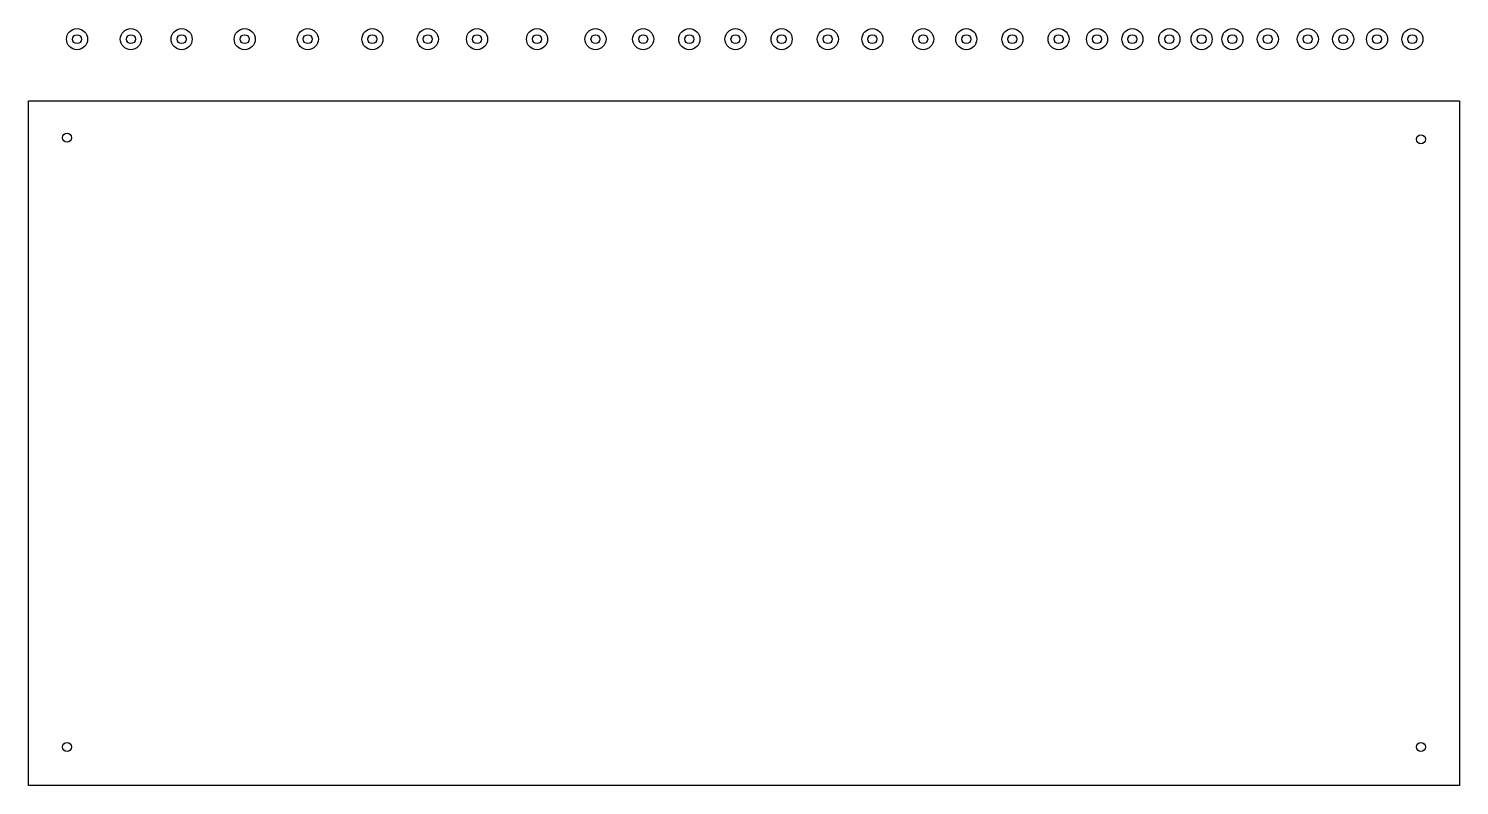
# Model space of a CAD drawing. Header units: millimetres. Extents: x 3 to 933, y 2 to 494.
import ezdxf

# ---------------------------------------------------------------- set-up
doc = ezdxf.new("R2010")
doc.units = ezdxf.units.MM
doc.layers.get('0').update_dxf_attribs({"color": 178, "lineweight": 25, "true_color": 0x000000})

msp = doc.modelspace()

# ---------------------------------------------------------------- linework, layer by layer
for p, q in [((2.53, 446.93), (932.53, 446.93)), ((2.53, 1.93), (2.53, 446.93)), ((932.53, 446.93), (932.53, 1.93)), ((932.53, 1.93), (2.53, 1.93))]:
    msp.add_line(p, q)
for centre, radius in [((34, 487), 6.86), ((69, 487), 6.86), ((102, 487), 6.86), ((143, 487), 6.86), ((184, 487), 6.86), ((226, 487), 6.86), ((262, 487), 6.86), ((294, 487), 6.86), ((333, 487), 6.86), ((371, 487), 6.86), ((402, 487), 6.86), ((432, 487), 6.86), ((462, 487), 6.86), ((492, 487), 6.86), ((522, 487), 6.86), ((551, 487), 6.86), ((584, 487), 6.86), ((612, 487), 6.86), ((642, 487), 6.86), ((672, 487), 6.86), ((697, 487), 6.86), ((720, 487), 6.86), ((744, 487), 6.86), ((765, 487), 6.86), ((785, 487), 6.86), ((808, 487), 6.86), ((834, 487), 6.86), ((857, 487), 6.86), ((879, 487), 6.86), ((902, 487), 6.86), ((34, 487), 2.92), ((69, 487), 2.92), ((102, 487), 2.92), ((143, 487), 2.92), ((184, 487), 2.92), ((226, 487), 2.92), ((262, 487), 2.92), ((294, 487), 2.92), ((333, 487), 2.92), ((371, 487), 2.92), ((402, 487), 2.92), ((432, 487), 2.92), ((462, 487), 2.92), ((492, 487), 2.92), ((522, 487), 2.92), ((551, 487), 2.92), ((584, 487), 2.92), ((612, 487), 2.92), ((642, 487), 2.92), ((672, 487), 2.92), ((697, 487), 2.92), ((720, 487), 2.92), ((744, 487), 2.92), ((765, 487), 2.92), ((785, 487), 2.92), ((808, 487), 2.92), ((834, 487), 2.92), ((857, 487), 2.92), ((879, 487), 2.92), ((902, 487), 2.92), ((27.53, 422.93), 2.92), ((907.53, 421.93), 2.92), ((27.53, 26.93), 2.92), ((907.53, 26.93), 2.92)]:
    msp.add_circle(centre, radius)

doc.saveas('drawing.dxf')
